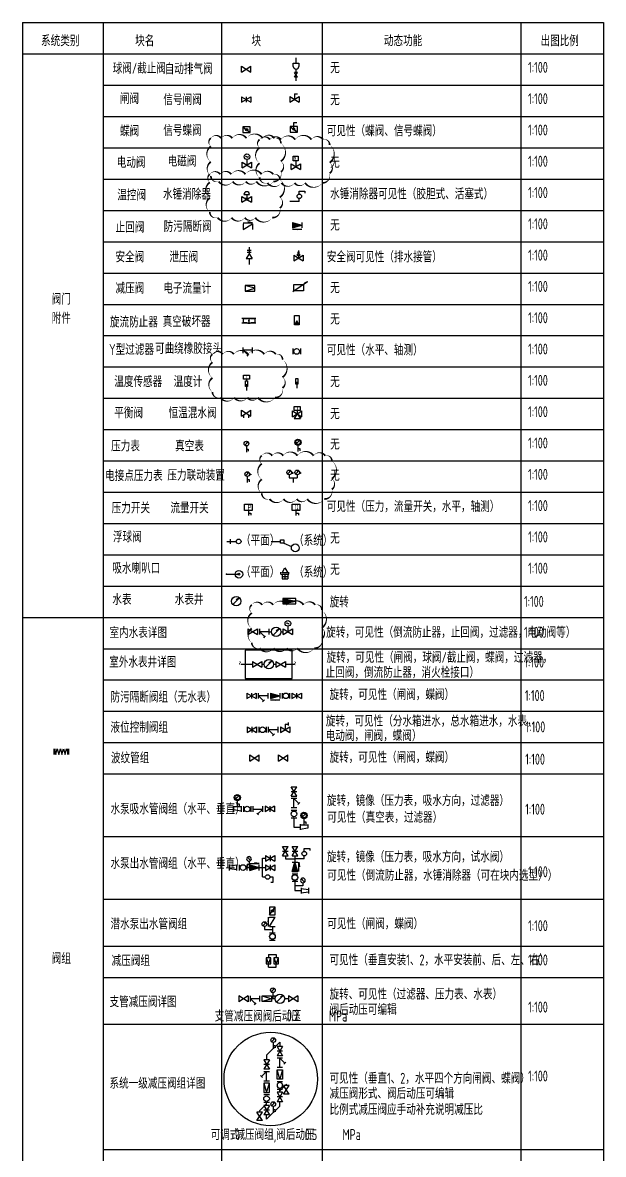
# Model space of a CAD drawing. Extents: x -84241 to 2571207, y -82302 to 1687411.
# Drawn here: x 50482 to 69038, y -19045 to 17109 of the extents above; entities that cross this region are included whole.
import ezdxf

# ---------------------------------------------------------------- set-up
doc = ezdxf.new("R2010")
doc.units = 0
doc.header["$LTSCALE"] = 1000
for name, pattern in [('BORDER', [1.75, 0.5, -0.25, 0.5, -0.25, 0, -0.25]), ('CENTER2', [1.125, 0.75, -0.125, 0.125, -0.125]), ('DASHDOT', [1, 0.5, -0.25, 0, -0.25]), ('DASHED', [0.75, 0.5, -0.25])]:
    doc.linetypes.add(name, pattern=pattern)
doc.layers.get('0').update_dxf_attribs({"linetype": 'CONTINUOUS'})
doc.layers.get('Defpoints').update_dxf_attribs({"linetype": 'CONTINUOUS'})
for name, color, linetype in [('W-BUSH', 231, 'CONTINUOUS'), ('W-BUSH-NOTE', 231, 'CONTINUOUS'), ('W-COCR-DIMS', 141, 'CONTINUOUS'), ('W-COCR-EQPM', 140, 'CONTINUOUS'), ('W-COCR-NOTE', 140, 'CONTINUOUS'), ('W-COCR-PIPE', 1, 'CONTINUOUS'), ('W-DRAI-DIMS', 51, 'CONTINUOUS'), ('W-DRAI-DOME-PIPE', 4, 'DASHED'), ('W-DRAI-EQPM', 50, 'CONTINUOUS'), ('W-DRAI-FLDR', 50, 'CONTINUOUS'), ('W-DRAI-NOTE', 50, 'CONTINUOUS'), ('W-DRAI-SEWA-PIPE', 4, 'DASHED'), ('W-DRAI-VENT-PIPE', 5, 'CENTER2'), ('W-DRIN-DIMS', 211, 'CONTINUOUS'), ('W-DRIN-EQPM', 210, 'CONTINUOUS'), ('W-DRIN-NOTE', 210, 'CONTINUOUS'), ('W-DRIN-PIPE', 3, 'CONTINUOUS'), ('W-DRIR-PIPE', 2, 'BORDER'), ('W-EQPM', 40, 'CONTINUOUS'), ('W-EQPM-ANTI', 40, 'CONTINUOUS'), ('W-FRPT-DRAI-PIPE', 4, 'DASHED'), ('W-FRPT-EXTG', 140, 'CONTINUOUS'), ('W-FRPT-HYDT', 140, 'CONTINUOUS'), ('W-FRPT-HYDT-DIMS', 61, 'CONTINUOUS'), ('W-FRPT-HYDT-EQPM', 60, 'CONTINUOUS'), ('W-FRPT-HYDT-PIPE', 1, 'CONTINUOUS'), ('W-FRPT-NOTE', 60, 'CONTINUOUS'), ('W-FRPT-SPRL', 60, 'CONTINUOUS'), ('W-FRPT-SPRL-DIMS', 61, 'CONTINUOUS'), ('W-FRPT-SPRL-EQPM', 60, 'CONTINUOUS'), ('W-FRPT-SPRL-PIPE', 2, 'CONTINUOUS'), ('W-GAS-DIMS', 201, 'CONTINUOUS'), ('W-GAS-EQPM', 200, 'CONTINUOUS'), ('W-GAS-NOTE', 200, 'CONTINUOUS'), ('W-GAS-PIPE', 2, 'CONTINUOUS'), ('W-HOLE', 231, 'CONTINUOUS'), ('W-HOLE-NOTE', 231, 'CONTINUOUS'), ('W-NOTE', 40, 'CONTINUOUS'), ('W-NOTE-NAME', 40, 'CONTINUOUS'), ('W-RAIN-DIMS', 61, 'CONTINUOUS'), ('W-RAIN-EQPM', 60, 'CONTINUOUS'), ('W-RAIN-NOTE', 60, 'CONTINUOUS'), ('W-RAIN-PIPE', 6, 'DASHDOT'), ('W-RECL-DIMS', 131, 'CONTINUOUS'), ('W-RECL-EQPM', 130, 'CONTINUOUS'), ('W-RECL-NOTE', 130, 'CONTINUOUS'), ('W-RECL-PIPE', 6, 'CONTINUOUS'), ('W-SHET-IDGF', 7, 'CONTINUOUS'), ('W-SHET-PROF', 40, 'CONTINUOUS'), ('W-SHET-SHET', 7, 'CONTINUOUS'), ('W-WSUP-COOL-PIPE', 3, 'CONTINUOUS'), ('W-WSUP-DIMS', 41, 'CONTINUOUS'), ('W-WSUP-EQPM', 40, 'CONTINUOUS'), ('W-WSUP-HOT-PIPE', 6, 'CENTER2'), ('W-WSUP-HOTI-PIPE', 2, 'CONTINUOUS'), ('W-WSUP-HOTR-PIPE', 2, 'BORDER'), ('W-WSUP-NOTE', 40, 'CONTINUOUS'), ('W-XF', 7, 'CONTINUOUS'), ('W-XR', 7, 'CONTINUOUS')]:
    doc.layers.add(name, color=color, linetype=linetype)
doc.styles.add('TH-STYLE1', font='', dxfattribs={"width": 0.8})
doc.styles.add('TH-STYLE3', font='tssdeng.shx', dxfattribs={"width": 0.7, "bigfont": 'tssdchn.shx'})
doc.styles.get('TH-STYLE1').set_extended_font_data('STFangsong')

# ---------------------------------------------------------------- blocks, each defined once
blk = doc.blocks.new('可曲绕橡胶接头')
for p, q in [((0, 90), (0, -90)), ((240, 90), (240, -90))]:
    blk.add_line(p, q)
blk.add_circle((120, 0), 90)
blk = doc.blocks.new('压力表2')
for p, q in [((-202, 228), (-308, 122)), ((-202, 228), (-257, 195)), ((-255, 100), (-255, 0)), ((-255, 0), (0, 0))]:
    blk.add_line(p, q)
blk.add_circle((-255, 175), 75)
blk = doc.blocks.new('同心异径管')
for p, q in [((0, 90), (0, -90)), ((0, 72), (240, 42)), ((240, 90), (240, -90)), ((0, -72), (240, -42))]:
    blk.add_line(p, q)
blk = doc.blocks.new('防污隔断阀')
blk.add_hatch(color=256).paths.add_polyline_path([(300, -90), (300, 90), (0, 0)])
for p, q in [((0, 90), (0, -90)), ((300, 90), (0, 0)), ((300, -90), (0, 0)), ((300, 90), (300, -90)), ((300, -126), (0, -126)), ((0, -126), (150, -150))]:
    blk.add_line(p, q)
blk = doc.blocks.new('闸阀')
for p, q in [((0, 90), (0, -90)), ((0, 90), (300, -90)), ((0, -90), (300, 90)), ((150, 90), (150, -90)), ((300, 90), (300, -90))]:
    blk.add_line(p, q)
blk = doc.blocks.new('*U242')
for p, q in [((300, 0), (0, 0)), ((300, 239), (300, 332)), ((300, 332), (480, 332)), ((300, 0), (300, 93)), ((480, 332), (480, 270))]:
    blk.add_line(p, q)
blk.add_circle((300, 166), 73.3)
blk = doc.blocks.new('*U244')
for p, q in [((-740, 1115), (-740, 1015)), ((-440, 1115), (-440, 915)), ((-740, 1015), (-440, 1015)), ((-440, 300), (-440, 0)), ((-440, 0), (-240, 0))]:
    blk.add_line(p, q)
at = {"layer": 'W-WSUP-EQPM', "rotation": 90}
for name, p in [('闸阀', (-740, 1115)), ('闸阀', (-440, 1115)), ('可曲绕橡胶接头', (-440, 300))]:
    blk.add_blockref(name, p, dxfattribs=at)
at = {"layer": 'W-WSUP-EQPM'}
for name, p in [('*U242', (-440, 1015)), ('同心异径管', (-240, 0))]:
    blk.add_blockref(name, p, dxfattribs=at)
at = {"layer": 'W-WSUP-EQPM', "xscale": -1, "rotation": 90}
blk.add_blockref('防污隔断阀', (-440, 915), dxfattribs=at)
at = {"layer": 'W-WSUP-EQPM', "xscale": -1}
blk.add_blockref('压力表2', (-440, 150), dxfattribs=at)
blk = doc.blocks.new('*U213')
h = blk.add_hatch(color=256)
h.paths.add_polyline_path([(151, -19, 0.135933), (156, 0, 0.760667), (89, 19)])
h.paths.add_polyline_path([(89, 19, 0.135933), (84, 0, 0.760667), (151, -19)])
blk.add_line((0, 90), (240, -90))
blk.add_lwpolyline([(0, -90), (240, -90), (240, 90), (0, 90)], close=True)
blk.add_circle((120, 0), 36)
blk = doc.blocks.new('*U243')
blk.add_line((0, 440), (0, 240))
at = {"layer": 'W-WSUP-EQPM'}
for p, q in [((-126, 740), (-150, 590)), ((-126, 440), (-126, 740)), ((-90, 740), (90, 740)), ((-90, 440), (90, 740)), ((-90, 440), (90, 440))]:
    blk.add_line(p, q, dxfattribs=at)
at = {"layer": 'W-WSUP-EQPM', "rotation": 90}
for name, p in [('*U213', (0, 815)), ('可曲绕橡胶接头', (0, 0))]:
    blk.add_blockref(name, p, dxfattribs=at)
at = {"layer": 'W-WSUP-EQPM'}
blk.add_blockref('压力表2', (0, 340), dxfattribs=at)
blk = doc.blocks.new('断线')
for centre, start, end in [((-31, -21), 34.253, 147.6552), ((31, 21), 214.253, 327.6552)]:
    blk.add_arc(centre, 38.1, start, end)
blk = doc.blocks.new('电动阀')
for p, q in [((0, 90), (300, -90)), ((0, 90), (0, 90)), ((0, -90), (300, 90)), ((0, -90), (0, 90)), ((150, 180), (150, 0)), ((300, 90), (300, -90))]:
    blk.add_line(p, q)
blk.add_circle((150, 270), 90)
at = {"layer": 'Defpoints'}
blk.add_lwpolyline([(-1003, 860, 0, 60, -0.520567), (-672, 860, 0, 60, -0.520567), (-320, 860, 0, 60, -0.520567), (134, 860, 0, 60, -0.520567), (651, 860, 0, 60, -0.520567), (1022, 860, 0, 60, -0.520567), (1234, 691, 0, 60, -0.520567), (1234, 124, 0, 60, -0.520567), (1234, -216, 0, 60, -0.520567), (994, -523, 0, 60, -0.520567), (448, -523, 0, 60, -0.520567), (114, -523, 0, 60, -0.520567), (-307, -523, 0, 60, -0.520567), (-752, -523, 0, 60, -0.520567), (-1003, -345, 0, 60, -0.520567), (-1003, 106, 0, 60, -0.520567), (-1003, 602, 0, 60, -0.520567)], format="xyseb", close=True, dxfattribs=at)
at = {"xscale": 0.7199999999720604, "yscale": 0.7199999999720604, "zscale": 0.7199999999720604}
blk.add_blockref('断线', (150, 270), dxfattribs=at)
blk = doc.blocks.new('Y型过滤器')
for p, q in [((0, -90), (0, 90)), ((300, 0), (0, 0)), ((0, 0), (159, -159)), ((300, -90), (300, 90)), ((128, -189), (189, -128))]:
    blk.add_line(p, q)
blk = doc.blocks.new('遥控信号阀')
for p, q in [((0, 90), (0, -90)), ((0, 90), (300, -90)), ((0, -90), (300, 90)), ((150, 180), (150, 0)), ((150, 180), (246, 180)), ((300, 90), (300, -90))]:
    blk.add_line(p, q)
blk = doc.blocks.new('止回阀')
for p, q in [((0, 126), (300, 126)), ((0, 90), (0, -90)), ((0, -90), (300, 90)), ((300, 126), (150, 150)), ((300, 90), (300, -90))]:
    blk.add_line(p, q)
blk = doc.blocks.new('泄压阀')
for p, q in [((0, 90), (0, -90)), ((0, 90), (300, -90)), ((0, -90), (300, 90)), ((150, 143), (100, 93)), ((100, 93), (200, 93)), ((120, 193), (180, 193)), ((120, 163), (180, 163)), ((150, 243), (150, 143)), ((150, 143), (200, 93)), ((150, 93), (150, 0)), ((300, 90), (300, -90))]:
    blk.add_line(p, q)
blk = doc.blocks.new('压力表')
for p, q in [((53, 328), (-53, 222)), ((53, 328), (-2, 295)), ((0, 200), (0, 0)), ((0, 100), (60, 100)), ((60, 100), (60, 30))]:
    blk.add_line(p, q)
blk.add_circle((0, 275), 75)
blk = doc.blocks.new('真空表')
for p, q in [((-53, 247), (53, 353)), ((-53, 247), (-20, 302)), ((0, 200), (0, 0)), ((0, 100), (60, 100)), ((60, 100), (60, 30))]:
    blk.add_line(p, q)
for radius in [100, 75]:
    blk.add_circle((0, 300), radius)
blk = doc.blocks.new('*U311')
at = {"layer": 'W-WSUP-EQPM'}
for p, q in [((0, 90), (0, -90)), ((240, 66), (0, 66)), ((240, 90), (240, -90)), ((315, 90), (315, -90)), ((555, 90), (555, -90)), ((1305, 90), (1005, -90)), ((1305, -90), (1005, 90)), ((1005, 90), (1005, -90)), ((1155, 90), (1155, -90)), ((1305, 90), (1305, -90)), ((240, -72), (0, -30))]:
    blk.add_line(p, q, dxfattribs=at)
blk.add_circle((435, 0), 90, dxfattribs=at)
blk.add_blockref('真空表', (120, 66), dxfattribs=at)
at = {"layer": 'W-WSUP-EQPM', "xscale": -1}
blk.add_blockref('Y型过滤器', (930, 0), dxfattribs=at)
blk = doc.blocks.new('*U304')
at = {"layer": 'W-WSUP-EQPM'}
for p, q in [((0, 90), (0, -90)), ((0, 90), (300, -90)), ((0, -90), (300, 90)), ((150, 90), (150, -90)), ((300, 90), (300, -90)), ((1065, 90), (1365, -90)), ((1065, -90), (1365, 90)), ((1065, 90), (1065, -90)), ((1215, 180), (1215, 0)), ((1215, 180), (1311, 180)), ((1311, 228), (1311, 132)), ((1365, 90), (1365, -90))]:
    blk.add_line(p, q, dxfattribs=at)
for name, p in [('可曲绕橡胶接头', (375, 0)), ('Y型过滤器', (690, 0))]:
    blk.add_blockref(name, p, dxfattribs=at)
blk = doc.blocks.new('*U303')
for name, p in [('闸阀', (0, 0)), ('Y型过滤器', (375, 0)), ('可曲绕橡胶接头', (1125, 0)), ('闸阀', (1440, 0))]:
    blk.add_blockref(name, p)
at = {"xscale": -1}
blk.add_blockref('防污隔断阀', (1050, 0), dxfattribs=at)
blk = doc.blocks.new('真空破坏器')
blk.add_hatch(color=8).paths.add_polyline_path([(75, 0), (0, 130), (-75, 0)])
at = {"linetype": 'CENTER2'}
for p, q in [((-75, 0), (-75, 300)), ((-75, 300), (75, 300)), ((0, 130), (-75, 0)), ((75, 0), (-75, 0)), ((75, 300), (75, 0))]:
    blk.add_line(p, q, dxfattribs=at)
blk.add_line((75, 0), (0, 130))
blk = doc.blocks.new('*U293')
for p, q in [((-150, -100), (-150, 100)), ((-150, 100), (150, -100)), ((-150, -100), (150, 100)), ((150, -100), (150, 100))]:
    blk.add_line(p, q)
blk = doc.blocks.new('电磁阀')
for p, q in [((0, 90), (300, -90)), ((0, 90), (0, 90)), ((0, -90), (300, 90)), ((0, -90), (0, 90)), ((150, 180), (150, 0)), ((300, 90), (300, -90))]:
    blk.add_line(p, q)
at = {"linetype": 'CENTER2'}
blk.add_lwpolyline([(73, 334), (227, 334), (227, 180), (73, 180)], close=True, dxfattribs=at)
at = {"layer": 'Defpoints'}
blk.add_lwpolyline([(-1003, 860, 0, 60, -0.520567), (-672, 860, 0, 60, -0.520567), (-320, 860, 0, 60, -0.520567), (134, 860, 0, 60, -0.520567), (651, 860, 0, 60, -0.520567), (1022, 860, 0, 60, -0.520567), (1234, 691, 0, 60, -0.520567), (1234, 124, 0, 60, -0.520567), (1234, -216, 0, 60, -0.520567), (994, -523, 0, 60, -0.520567), (448, -523, 0, 60, -0.520567), (114, -523, 0, 60, -0.520567), (-307, -523, 0, 60, -0.520567), (-752, -523, 0, 60, -0.520567), (-1003, -345, 0, 60, -0.520567), (-1003, 106, 0, 60, -0.520567), (-1003, 602, 0, 60, -0.520567)], format="xyseb", close=True, dxfattribs=at)
at = {"linetype": 'CENTER2', "style": 'TH-STYLE1', "width": 0.8}
blk.add_text('M', height=90, dxfattribs=at).set_placement((105, 213))
blk = doc.blocks.new('浮球阀')
blk.add_line((100, 75), (100, -75))
blk.add_circle((375, 0), 75)
at = {"layer": 'W-WSUP-COOL-PIPE'}
blk.add_line((0, 0), (300, 0), dxfattribs=at)
blk = doc.blocks.new('浮球阀系统')
blk.add_line((408, -52), (658, -156))
blk.add_lwpolyline([(300, 52), (408, 52), (408, -52), (300, -52)], close=True)
blk.add_circle((774, -204), 125)
at = {"layer": 'W-WSUP-COOL-PIPE'}
blk.add_line((0, 0), (300, 0), dxfattribs=at)
blk = doc.blocks.new('吸水喇叭口')
for radius in [120, 30]:
    blk.add_circle((400, 0), radius)
at = {"layer": 'W-WSUP-COOL-PIPE'}
blk.add_line((0, 0), (400, 0), dxfattribs=at)
blk = doc.blocks.new('吸水喇叭口系统')
for p, q in [((-128, -196), (-128, -136)), ((-128, -196), (128, -196)), ((-90, -196), (-90, -346)), ((-90, -271), (90, -271)), ((-90, -346), (90, -346)), ((0, -196), (0, -346)), ((90, -196), (90, -346)), ((128, -196), (128, -136))]:
    blk.add_line(p, q)
blk.add_lwpolyline([(-90, -156), (0, 0), (90, -156)], close=True)
blk = doc.blocks.new('*U294')
for p, q in [((-150, -100), (-150, 100)), ((-150, 100), (150, -100)), ((-150, -100), (150, 100)), ((150, -100), (150, 100))]:
    blk.add_line(p, q)
blk = doc.blocks.new('*U305')
for p in [(90, 0), (1010, 0)]:
    blk.add_blockref('*U294', p)
blk = doc.blocks.new('压力联动装置')
for p, q in [((-74, 378), (-180, 272)), ((-74, 378), (-129, 345)), ((180, 378), (74, 272)), ((180, 378), (126, 345)), ((-127, 250), (-127, 150)), ((-127, 150), (127, 150)), ((-16, 295), (-59, 295)), ((-52, 325), (-16, 325)), ((-16, 325), (-16, 295)), ((0, 150), (0, 0)), ((127, 250), (127, 150)), ((238, 295), (196, 295)), ((202, 325), (238, 325)), ((238, 325), (238, 295))]:
    blk.add_line(p, q)
for centre in [(-127, 325), (127, 325)]:
    blk.add_circle(centre, 75)
at = {"layer": 'Defpoints'}
blk.add_lwpolyline([(-1003, 860, 0, 60, -0.520567), (-672, 860, 0, 60, -0.520567), (-320, 860, 0, 60, -0.520567), (134, 860, 0, 60, -0.520567), (651, 860, 0, 60, -0.520567), (1022, 860, 0, 60, -0.520567), (1234, 691, 0, 60, -0.520567), (1234, 124, 0, 60, -0.520567), (1234, -216, 0, 60, -0.520567), (994, -523, 0, 60, -0.520567), (448, -523, 0, 60, -0.520567), (114, -523, 0, 60, -0.520567), (-307, -523, 0, 60, -0.520567), (-752, -523, 0, 60, -0.520567), (-1003, -345, 0, 60, -0.520567), (-1003, 106, 0, 60, -0.520567), (-1003, 602, 0, 60, -0.520567)], format="xyseb", close=True, dxfattribs=at)
blk = doc.blocks.new('电接点压力表')
for p, q in [((53, 328), (-53, 222)), ((53, 328), (-2, 295)), ((0, 200), (0, 0)), ((0, 100), (60, 100)), ((60, 100), (60, 30)), ((111, 245), (69, 245)), ((75, 275), (111, 275)), ((111, 275), (111, 245))]:
    blk.add_line(p, q)
blk.add_circle((0, 275), 75)
blk = doc.blocks.new('*U212')
for p, q in [((-125, 0), (-125, 200)), ((-125, 200), (125, 200)), ((125, 0), (-125, 0)), ((125, 200), (125, 0)), ((0, -81), (75, -81)), ((75, -81), (75, -146))]:
    blk.add_line(p, q)
blk.add_lwpolyline([(0, 0), (0, -161)])
at = {"style": 'TH-STYLE3', "width": 0.7}
blk.add_text('P', height=175, dxfattribs=at).set_placement((-22, 11))
blk = doc.blocks.new('*U216')
h = blk.add_hatch(color=256)
h.paths.add_polyline_path([(151, -19, 0.135933), (156, 0, 0.760667), (89, 19)])
h.paths.add_polyline_path([(89, 19, 0.135933), (84, 0, 0.760667), (151, -19)])
for p, q in [((0, 90), (240, -90)), ((120, 0), (120, 209)), ((120, 209), (214, 209))]:
    blk.add_line(p, q)
blk.add_lwpolyline([(0, -90), (240, -90), (240, 90), (0, 90)], close=True)
blk.add_circle((120, 0), 36)
blk = doc.blocks.new('电子流量计')
for p, q in [((280, 286), (-192, -28)), ((-150, 0), (-150, 200)), ((-150, 200), (150, 200)), ((150, 0), (-150, 0)), ((150, 200), (150, 0)), ((193, 257), (185, 223)), ((280, 286), (193, 257))]:
    blk.add_line(p, q)
blk = doc.blocks.new('温度计')
blk.add_line((0, 200), (0, 0))
blk.add_lwpolyline([(-30, 305), (30, 305), (30, 125), (-30, 125)], close=True)
blk = doc.blocks.new('*U217')
for p, q in [((-125, 0), (-125, 200)), ((-125, 200), (125, 200)), ((125, 0), (-125, 0)), ((125, 200), (125, 0)), ((0, -81), (75, -81)), ((75, -81), (75, -146))]:
    blk.add_line(p, q)
blk.add_lwpolyline([(0, 0), (0, -161)])
at = {"style": 'TH-STYLE3', "width": 0.7}
blk.add_text('Q', height=175, dxfattribs=at).set_placement((-41, 19))
blk = doc.blocks.new('水表井')
blk.add_hatch(color=256).paths.add_polyline_path([(0, 85), (0, -85), (410, 0)])
for p in [(0, 85), (0, -85)]:
    blk.add_line(p, (410, 0))
blk.add_lwpolyline([(410, -85), (410, 85), (0, 85), (0, -85)], close=True)
blk = doc.blocks.new('水表1')
at = {"layer": 'W-WSUP-EQPM'}
for q in [(-106, -106), (-3, 41)]:
    blk.add_line((106, 106), q, dxfattribs=at)
blk.add_circle((0, 0), 150, dxfattribs=at)
blk = doc.blocks.new('*U301')
at = {"layer": 'W-WSUP-COOL-PIPE'}
for p, q in [((675, 0), (750, 0)), ((1050, 0), (1125, 0))]:
    blk.add_line(p, q, dxfattribs=at)
at = {"layer": 'W-WSUP-EQPM'}
for p, q in [((0, 90), (0, -90)), ((0, 90), (300, -90)), ((0, -90), (300, 90)), ((300, 90), (300, -90)), ((1012, 100), (800, -112)), ((1012, 100), (903, 35))]:
    blk.add_line(p, q, dxfattribs=at)
blk.add_circle((900, 0), 150, dxfattribs=at)
for name, p in [('电动阀', (1125, 0)), ('Y型过滤器', (375, 0))]:
    blk.add_blockref(name, p, dxfattribs=at)
blk = doc.blocks.new('*U302')
blk.add_lwpolyline([(-290, -450), (1210, -450), (1210, 450), (-290, 450)], close=True)
at = {"layer": 'W-WSUP-COOL-PIPE'}
for p, q in [((-426, 0), (-60, 0)), ((240, 0), (315, 0)), ((615, 0), (690, 0)), ((990, 0), (1274, 0))]:
    blk.add_line(p, q, dxfattribs=at)
at = {"layer": 'W-WSUP-EQPM'}
for p, q in [((-60, 90), (-60, -90)), ((-60, 90), (240, -90)), ((-60, -90), (240, 90)), ((240, 90), (240, -90)), ((571, 106), (359, -106)), ((571, 106), (462, 41)), ((690, 90), (690, -90)), ((690, 90), (990, -90)), ((690, -90), (990, 90)), ((990, 90), (990, -90))]:
    blk.add_line(p, q, dxfattribs=at)
blk.add_circle((465, 0), 150, dxfattribs=at)
at = {"layer": 'W-NOTE', "style": 'TH-STYLE1', "width": 0.8}
for p in [(-586, 108), (1172, 99)]:
    blk.add_text('~', height=250, rotation=270, dxfattribs=at).set_placement(p)
blk = doc.blocks.new('自动排气阀系统1')
for p, q in [((0, 563), (0, 732)), ((0, 262), (0, 373)), ((0, 0), (0, 112))]:
    blk.add_line(p, q)
at = {"layer": 'W-WSUP-EQPM'}
for p, q in [((-92, 456), (-92, 563)), ((-92, 563), (92, 563)), ((92, 563), (92, 456))]:
    blk.add_line(p, q, dxfattribs=at)
blk.add_arc((0, 466), 92.5, 186.0401, 353.9599, dxfattribs=at)
at = {"layer": 'W-WSUP-EQPM', "xscale": 0.5, "yscale": 0.5, "zscale": 0.5, "rotation": 90}
blk.add_blockref('*U293', (0, 187), dxfattribs=at)
blk = doc.blocks.new('旋流防止器')
at = {"color": 8}
blk.add_line((0, 175), (0, 0), dxfattribs=at)
at = {"layer": 'W-WSUP-EQPM'}
for p, q in [((-225, 175), (225, 175)), ((225, 25), (-225, 25)), ((-187, 147), (-187, 53)), ((187, 147), (187, 53))]:
    blk.add_line(p, q, dxfattribs=at)
at = {"layer": 'W-WSUP-EQPM', "const_width": 7.5}
for points in [[(-225, 175), (-196, 151, 0.170304), (-177, 145), (-70, 145, -0.265481), (-31, 123, -0.081217), (-22, 100), (-22, 77)], [(-225, 25), (-196, 48, -0.170304), (-177, 55), (-90, 55, -0.414214), (-45, 10), (-45, 0)], [(22, 77), (22, 100, -0.081217), (31, 123, -0.265481), (70, 145), (177, 145, 0.170304), (196, 151), (225, 175)], [(225, 25), (196, 48, 0.17024), (177, 55), (90, 55, 0.414214), (45, 10), (45, 0)]]:
    blk.add_lwpolyline(points, format="xyb", dxfattribs=at)
for points in [[(-45, 0), (45, 0)], [(-22, 77), (22, 77)]]:
    blk.add_lwpolyline(points, dxfattribs=at)
blk = doc.blocks.new('偏心异径管')
for p, q in [((0, 90), (0, -90)), ((0, 71), (240, 71)), ((240, 83), (240, -36)), ((0, -67), (240, -25))]:
    blk.add_line(p, q)
blk = doc.blocks.new('*U312')
for p, q in [((0, 300), (0, 0)), ((0, 0), (200, 0))]:
    blk.add_line(p, q)
at = {"layer": 'W-WSUP-EQPM', "rotation": 90}
for name, p in [('闸阀', (0, 990)), ('可曲绕橡胶接头', (0, 300))]:
    blk.add_blockref(name, p, dxfattribs=at)
at = {"layer": 'W-WSUP-EQPM', "xscale": -1, "rotation": 90}
blk.add_blockref('Y型过滤器', (0, 915), dxfattribs=at)
at = {"layer": 'W-WSUP-EQPM'}
for name, p in [('真空表', (320, 71)), ('偏心异径管', (200, 0))]:
    blk.add_blockref(name, p, dxfattribs=at)
blk = doc.blocks.new('*U241')
for p, q in [((300, 0), (0, 0)), ((300, 239), (300, 332)), ((300, 332), (480, 332)), ((300, 0), (300, 93)), ((480, 332), (480, 270))]:
    blk.add_line(p, q)
blk.add_circle((300, 166), 73.3)
blk = doc.blocks.new('*U313')
for p, q in [((555, 0), (655, 0)), ((1055, 0), (1055, 300)), ((1055, 300), (1155, 300)), ((955, 0), (1155, 0))]:
    blk.add_line(p, q)
at = {"layer": 'W-WSUP-EQPM'}
for name, p in [('闸阀', (1155, 300)), ('可曲绕橡胶接头', (315, 0)), ('闸阀', (1155, 0))]:
    blk.add_blockref(name, p, dxfattribs=at)
for name, p, rotation in [('同心异径管', (240, 0), 180), ('防污隔断阀', (955, 0), 180), ('*U241', (1055, 0), 270)]:
    blk.add_blockref(name, p, dxfattribs=dict(at, rotation=rotation))
at = {"layer": 'W-WSUP-EQPM', "xscale": -1}
blk.add_blockref('压力表', (626, 0), dxfattribs=at)
blk = doc.blocks.new('*U240')
for p, q in [((-60, 456), (60, 456)), ((-60, 396), (60, 396)), ((0, 556), (0, 336)), ((0, 336), (-100, 186)), ((-100, 186), (100, 186)), ((0, 336), (100, 186)), ((0, 186), (0, 0))]:
    blk.add_line(p, q)
blk = doc.blocks.new('*U345')
for p, q in [((0, 400), (250, 400)), ((0, 400), (0, 300)), ((250, 400), (250, 300)), ((0, 0), (0, 100)), ((0, 0), (250, 0)), ((250, 0), (250, 100))]:
    blk.add_line(p, q)
at = {"layer": 'W-WSUP-EQPM'}
for p, q in [((-75, 300), (0, 100)), ((0, 100), (75, 300)), ((175, 300), (250, 100)), ((250, 100), (325, 300))]:
    blk.add_line(p, q, dxfattribs=at)
for points in [[(75, 100), (75, 300), (-75, 300), (-75, 100)], [(325, 100), (325, 300), (175, 300), (175, 100)]]:
    blk.add_lwpolyline(points, close=True, dxfattribs=at)
blk = doc.blocks.new('减压阀')
for p, q in [((300, 0), (0, 90)), ((0, -90), (300, 0))]:
    blk.add_line(p, q)
blk.add_lwpolyline([(300, 90), (0, 90), (0, -90), (300, -90)], close=True)
blk = doc.blocks.new('*U344')
for p, q in [((-2615, 2800), (-2190, 3224)), ((-2190, 3224), (-2190, 3084)), ((-2615, 2800), (-2615, 2660)), ((-2190, 1669), (-1978, 1882)), ((-1978, 1832), (-1978, 1882)), ((-2190, 1619), (-2190, 1719)), ((-2615, 1245), (-2827, 1033)), ((-2615, 1195), (-2615, 1295)), ((-2615, 755), (-2190, 1179)), ((-2190, 1179), (-2190, 1319)), ((-2827, 983), (-2827, 1033)), ((-2615, 755), (-2615, 895))]:
    blk.add_line(p, q)
at = {"layer": 'W-WSUP-EQPM'}
blk.add_circle((-2481, 2043), 1493, dxfattribs=at)
for p in [(-2403, 3012), (-2403, 967)]:
    blk.add_blockref('压力表', p, dxfattribs=at)
at = {"layer": 'W-WSUP-EQPM', "rotation": 270}
for name, p in [('闸阀', (-2190, 3084)), ('闸阀', (-2615, 2660)), ('Y型过滤器', (-2615, 2285)), ('减压阀', (-2615, 1910)), ('可曲绕橡胶接头', (-2615, 1535)), ('闸阀', (-2190, 1619)), ('闸阀', (-2615, 1195))]:
    blk.add_blockref(name, p, dxfattribs=at)
at = {"layer": 'W-WSUP-EQPM', "xscale": -1, "rotation": 90}
for name, p in [('Y型过滤器', (-2190, 2709)), ('减压阀', (-2190, 2334)), ('可曲绕橡胶接头', (-2190, 1959))]:
    blk.add_blockref(name, p, dxfattribs=at)
at = {"layer": 'W-WSUP-EQPM', "xscale": 0.9, "yscale": 0.9, "zscale": 0.9, "rotation": 90}
for p in [(-1983, 1697), (-2832, 848)]:
    blk.add_blockref('*U293', p, dxfattribs=at)
at = {"layer": 'W-WSUP-EQPM', "style": 'TH-STYLE3', "width": 0.7}
for tag, p in [('可调式', (-4399, 90)), ('YL', (-1396, 90))]:
    blk.add_attdef(tag, p, '', height=350, dxfattribs=at)
at = {"layer": 'W-WSUP-NOTE', "style": 'TH-STYLE3', "width": 0.7}
blk.add_text('减压阀组,阀后动压      MPa', height=350, dxfattribs=at).set_placement((-3610, 94))
blk = doc.blocks.new('*U343')
for p, q in [((1380, -10), (1260, -10)), ((1380, -10), (1260, -10)), ((1800, -10), (1680, -10))]:
    blk.add_line(p, q)
at = {"layer": 'W-WSUP-EQPM'}
for q in [(1424, -116), (1545, 41)]:
    blk.add_line((1636, 96), q, dxfattribs=at)
blk.add_circle((1530, -10), 150, dxfattribs=at)
at = {"layer": 'W-WSUP-EQPM', "xscale": 1.00002736253465, "yscale": 1.00002736253465, "zscale": 1.00002736253465, "rotation": 180}
for p in [(360, -10), (1950, -10)]:
    blk.add_blockref('*U293', p, dxfattribs=at)
at = {"layer": 'W-WSUP-EQPM'}
for name, p in [('Y型过滤器', (585, -10)), ('压力表', (1303, -10))]:
    blk.add_blockref(name, p, dxfattribs=at)
at = {"layer": 'W-WSUP-EQPM', "xscale": -1, "rotation": 180}
blk.add_blockref('减压阀', (960, -10), dxfattribs=at)
at = {"layer": 'W-WSUP-EQPM', "style": 'TH-STYLE3', "width": 0.7}
blk.add_attdef('AL', (1754, -706), '', height=350, dxfattribs=at)
at = {"layer": 'W-WSUP-NOTE', "style": 'TH-STYLE3', "width": 0.7}
blk.add_text('支管减压阀阀后动压      MPa', height=350, dxfattribs=at).set_placement((-555, -737))
blk = doc.blocks.new('温度传感器')
for p, q in [((0, 353), (0, 305)), ((0, 200), (0, 0))]:
    blk.add_line(p, q)
for points in [[(-98, 484), (98, 484), (98, 353), (-98, 353)], [(-30, 305), (30, 305), (30, 125), (-30, 125)]]:
    blk.add_lwpolyline(points, close=True)
at = {"layer": 'Defpoints'}
blk.add_lwpolyline([(-1088, 1153, 0, 60, -0.520567), (-758, 1153, 0, 60, -0.520567), (-405, 1153, 0, 60, -0.520567), (48, 1153, 0, 60, -0.520567), (566, 1153, 0, 60, -0.520567), (937, 1153, 0, 60, -0.520567), (1148, 984, 0, 60, -0.520567), (1148, 417, 0, 60, -0.520567), (1148, 77, 0, 60, -0.520567), (908, -230, 0, 60, -0.520567), (363, -230, 0, 60, -0.520567), (28, -230, 0, 60, -0.520567), (-393, -230, 0, 60, -0.520567), (-838, -230, 0, 60, -0.520567), (-1088, -52, 0, 60, -0.520567), (-1088, 399, 0, 60, -0.520567), (-1088, 895, 0, 60, -0.520567)], format="xyseb", close=True, dxfattribs=at)
at = {"style": 'TH-STYLE3', "width": 1.2}
blk.add_text('T', height=100, dxfattribs=at).set_placement((-31, 364))
blk = doc.blocks.new('恒温混水阀')
for p, q in [((-150, 50), (-150, 250)), ((-150, 250), (150, 50)), ((-150, 50), (150, 250)), ((0, 150), (-100, 0)), ((-100, 0), (100, 0)), ((0, 254), (0, 150)), ((0, 150), (100, 0)), ((150, 50), (150, 250))]:
    blk.add_line(p, q)
blk.add_lwpolyline([(-98, 385), (98, 385), (98, 254), (-98, 254)], close=True)
at = {"style": 'TH-STYLE3', "width": 1.2}
blk.add_text('T', height=100, dxfattribs=at).set_placement((-31, 265))
blk = doc.blocks.new('平衡阀')
for p, q in [((-150, -100), (-150, 100)), ((-150, 100), (150, -100)), ((-150, -100), (150, 100)), ((150, -100), (150, 100)), ((-80, -53), (-80, -147)), ((80, -53), (80, -147))]:
    blk.add_line(p, q)
blk = doc.blocks.new('温控阀')
for p, q in [((-150, 90), (150, -90)), ((-150, 90), (-150, 90)), ((-150, -90), (150, 90)), ((-150, -90), (-150, 90)), ((-90, 149), (90, 149)), ((0, 149), (0, 0)), ((150, 90), (150, -90)), ((-96, -57), (-96, -57))]:
    blk.add_line(p, q)
blk.add_circle((0, 0), 40.3)
blk.add_arc((0, 149), 90, 0, 180)
at = {"layer": 'Defpoints'}
blk.add_lwpolyline([(-1178, 795, 0, 60, -0.520567), (-847, 795, 0, 60, -0.520567), (-495, 795, 0, 60, -0.520567), (-41, 795, 0, 60, -0.520567), (477, 795, 0, 60, -0.520567), (847, 795, 0, 60, -0.520567), (1059, 625, 0, 60, -0.520567), (1059, 58, 0, 60, -0.520567), (1059, -281, 0, 60, -0.520567), (819, -589, 0, 60, -0.520567), (274, -589, 0, 60, -0.520567), (-61, -589, 0, 60, -0.520567), (-482, -589, 0, 60, -0.520567), (-927, -589, 0, 60, -0.520567), (-1178, -410, 0, 60, -0.520567), (-1178, 40, 0, 60, -0.520567), (-1178, 537, 0, 60, -0.520567)], format="xyseb", close=True, dxfattribs=at)
blk = doc.blocks.new('波纹管1')
for p, q in [((0, 90), (0, -90)), ((35, 90), (35, -90)), ((60, -90), (110, 90)), ((110, 90), (160, -90)), ((160, -90), (210, 90)), ((210, 90), (260, -90)), ((210, 90), (260, -90)), ((260, -90), (310, 90)), ((260, -90), (310, 90)), ((310, 90), (360, -90)), ((310, 90), (360, -90)), ((360, -90), (410, 90)), ((360, -90), (410, 90)), ((410, 90), (435, 0)), ((435, 90), (435, -90)), ((470, 90), (470, -90)), ((35, 0), (60, -90))]:
    blk.add_line(p, q)

msp = doc.modelspace()

# ---------------------------------------------------------------- linework, layer by layer
for p, q in [((50481.57, 17109.17), (69037.82, 17109.17)), ((50481.57, 17109.17), (50481.57, -23890.83)), ((53058.57, 17109.17), (53058.57, -23890.83)), ((56838.05, 17109.17), (56838.05, -23890.83)), ((60056.65, 17109.17), (60056.65, -23890.83)), ((66401.31, 17109.17), (66401.31, -23890.83)), ((69037.82, 17109.17), (69037.82, -23890.83)), ((50481.57, 16109.17), (69037.82, 16109.17)), ((53058.57, 15109.17), (69037.82, 15109.17)), ((53058.57, 14109.17), (69037.82, 14109.17)), ((53058.57, 13109.17), (69037.82, 13109.17)), ((53058.57, 12109.17), (69037.82, 12109.17)), ((53058.57, 11109.17), (69037.82, 11109.17)), ((53058.57, 10109.17), (69037.82, 10109.17)), ((53058.57, 9109.17), (69037.82, 9109.17)), ((53058.57, 8109.17), (69037.82, 8109.17)), ((53058.57, 7109.17), (69037.82, 7109.17)), ((53058.57, 6109.17), (69037.82, 6109.17)), ((53058.57, 5109.17), (69037.82, 5109.17)), ((53058.57, 4109.17), (69037.82, 4109.17)), ((53058.57, 3109.17), (69037.82, 3109.17)), ((53058.57, 2109.17), (69037.82, 2109.17)), ((53058.57, 1109.17), (69037.82, 1109.17)), ((53058.57, 109.17), (69037.82, 109.17)), ((53058.57, -890.83), (69037.82, -890.83)), ((50481.57, -1890.83), (69037.82, -1890.83)), ((53058.57, -2890.83), (69037.82, -2890.83)), ((53058.57, -3890.83), (69037.82, -3890.83)), ((53058.57, -4890.83), (69037.82, -4890.83)), ((53058.57, -5890.83), (69037.82, -5890.83)), ((53058.57, -6890.83), (69037.82, -6890.83)), ((53058.57, -8890.83), (69037.82, -8890.83)), ((53058.57, -10890.83), (69037.82, -10890.83)), ((53058.57, -12390.83), (69037.82, -12390.83)), ((53058.57, -13390.83), (69037.82, -13390.83)), ((53058.57, -14890.83), (69037.82, -14890.83)), ((53058.57, -18890.83), (69037.82, -18890.83))]:
    msp.add_line(p, q)
at = {"layer": 'W-BUSH'}
msp.add_point((56994.59, -513.31), dxfattribs=at)
at = {"layer": 'W-BUSH-NOTE'}
msp.add_point((56994.59, -513.31), dxfattribs=at)
at = {"layer": 'W-COCR-DIMS'}
msp.add_point((56994.59, -513.31), dxfattribs=at)
at = {"layer": 'W-COCR-EQPM'}
msp.add_point((56994.59, -513.31), dxfattribs=at)
at = {"layer": 'W-COCR-NOTE'}
msp.add_point((56994.59, -513.31), dxfattribs=at)
at = {"layer": 'W-COCR-PIPE'}
msp.add_point((56994.59, -513.31), dxfattribs=at)
at = {"layer": 'W-DRAI-DIMS'}
msp.add_point((56994.59, -513.31), dxfattribs=at)
at = {"layer": 'W-DRAI-DOME-PIPE'}
msp.add_point((56994.59, -513.31), dxfattribs=at)
at = {"layer": 'W-DRAI-EQPM'}
msp.add_point((56994.59, -513.31), dxfattribs=at)
at = {"layer": 'W-DRAI-FLDR'}
msp.add_point((56994.59, -513.31), dxfattribs=at)
at = {"layer": 'W-DRAI-NOTE'}
msp.add_point((56994.59, -513.31), dxfattribs=at)
at = {"layer": 'W-DRAI-VENT-PIPE'}
msp.add_point((56994.59, -513.31), dxfattribs=at)
at = {"layer": 'W-DRIN-DIMS'}
msp.add_point((56994.59, -513.31), dxfattribs=at)
at = {"layer": 'W-DRIN-EQPM'}
msp.add_point((56994.59, -513.31), dxfattribs=at)
at = {"layer": 'W-DRIN-NOTE'}
msp.add_point((56994.59, -513.31), dxfattribs=at)
at = {"layer": 'W-DRIN-PIPE'}
msp.add_point((56994.59, -513.31), dxfattribs=at)
at = {"layer": 'W-DRIR-PIPE'}
msp.add_point((56994.59, -513.31), dxfattribs=at)
at = {"layer": 'W-EQPM'}
msp.add_point((56994.59, -513.31), dxfattribs=at)
at = {"layer": 'W-EQPM-ANTI'}
msp.add_point((56994.59, -513.31), dxfattribs=at)
at = {"layer": 'W-FRPT-DRAI-PIPE'}
msp.add_point((56994.59, -513.31), dxfattribs=at)
at = {"layer": 'W-FRPT-EXTG'}
msp.add_point((56994.59, -513.31), dxfattribs=at)
at = {"layer": 'W-FRPT-HYDT'}
msp.add_point((56994.59, -513.31), dxfattribs=at)
at = {"layer": 'W-FRPT-HYDT-DIMS'}
msp.add_point((56994.59, -513.31), dxfattribs=at)
at = {"layer": 'W-FRPT-HYDT-EQPM'}
msp.add_point((56994.59, -513.31), dxfattribs=at)
at = {"layer": 'W-FRPT-HYDT-PIPE'}
msp.add_point((56994.59, -513.31), dxfattribs=at)
at = {"layer": 'W-FRPT-NOTE'}
msp.add_point((56994.59, -513.31), dxfattribs=at)
at = {"layer": 'W-FRPT-SPRL'}
msp.add_point((56994.59, -513.31), dxfattribs=at)
at = {"layer": 'W-FRPT-SPRL-DIMS'}
msp.add_point((56994.59, -513.31), dxfattribs=at)
at = {"layer": 'W-FRPT-SPRL-EQPM'}
msp.add_point((56994.59, -513.31), dxfattribs=at)
at = {"layer": 'W-FRPT-SPRL-PIPE'}
msp.add_point((56994.59, -513.31), dxfattribs=at)
at = {"layer": 'W-GAS-DIMS'}
msp.add_point((56994.59, -513.31), dxfattribs=at)
at = {"layer": 'W-GAS-EQPM'}
msp.add_point((56994.59, -513.31), dxfattribs=at)
at = {"layer": 'W-GAS-NOTE'}
msp.add_point((56994.59, -513.31), dxfattribs=at)
at = {"layer": 'W-GAS-PIPE'}
msp.add_point((56994.59, -513.31), dxfattribs=at)
at = {"layer": 'W-HOLE'}
msp.add_point((56994.59, -513.31), dxfattribs=at)
at = {"layer": 'W-HOLE-NOTE'}
msp.add_point((56994.59, -513.31), dxfattribs=at)
at = {"layer": 'W-NOTE'}
msp.add_point((56994.59, -513.31), dxfattribs=at)
at = {"layer": 'W-NOTE-NAME'}
msp.add_point((56994.59, -513.31), dxfattribs=at)
at = {"layer": 'W-RAIN-DIMS'}
msp.add_point((56994.59, -513.31), dxfattribs=at)
at = {"layer": 'W-RAIN-EQPM'}
msp.add_point((56994.59, -513.31), dxfattribs=at)
at = {"layer": 'W-RAIN-NOTE'}
msp.add_point((56994.59, -513.31), dxfattribs=at)
at = {"layer": 'W-RAIN-PIPE'}
msp.add_point((56994.59, -513.31), dxfattribs=at)
at = {"layer": 'W-RECL-DIMS'}
msp.add_point((56994.59, -513.31), dxfattribs=at)
at = {"layer": 'W-RECL-EQPM'}
msp.add_point((56994.59, -513.31), dxfattribs=at)
at = {"layer": 'W-RECL-NOTE'}
msp.add_point((56994.59, -513.31), dxfattribs=at)
at = {"layer": 'W-RECL-PIPE'}
msp.add_point((56994.59, -513.31), dxfattribs=at)
at = {"layer": 'W-SHET-IDGF'}
msp.add_point((56994.59, -513.31), dxfattribs=at)
at = {"layer": 'W-SHET-PROF'}
msp.add_point((56994.59, -513.31), dxfattribs=at)
at = {"layer": 'W-SHET-SHET'}
msp.add_point((56994.59, -513.31), dxfattribs=at)
at = {"layer": 'W-WSUP-COOL-PIPE'}
msp.add_point((56994.59, -513.31), dxfattribs=at)
at = {"layer": 'W-WSUP-DIMS'}
msp.add_point((56994.59, -513.31), dxfattribs=at)
at = {"layer": 'W-WSUP-EQPM'}
msp.add_point((56994.59, -513.31), dxfattribs=at)
at = {"layer": 'W-WSUP-HOT-PIPE'}
msp.add_point((56994.59, -513.31), dxfattribs=at)
at = {"layer": 'W-WSUP-HOTI-PIPE'}
msp.add_point((56994.59, -513.31), dxfattribs=at)
at = {"layer": 'W-WSUP-HOTR-PIPE'}
msp.add_point((56994.59, -513.31), dxfattribs=at)
at = {"layer": 'W-WSUP-NOTE'}
msp.add_point((56994.59, -513.31), dxfattribs=at)
at = {"layer": 'W-XF'}
msp.add_point((56994.59, -513.31), dxfattribs=at)
at = {"layer": 'W-XR'}
msp.add_point((56994.59, -513.31), dxfattribs=at)

# ---------------------------------------------------------------- block references
for name, p in [('旋流防止器', (57711.82, 7487.86)), ('水表1', (57308.74, -1373.2)), ('波纹管1', (51478.09, -6179.21))]:
    msp.add_blockref(name, p)
at = {"layer": 'W-DRAI-SEWA-PIPE'}
msp.add_blockref('*U243', (58464.41, -12204.09), dxfattribs=at)
at = {"layer": 'W-FRPT-HYDT-PIPE'}
for name, p in [('*U312', (59150.66, -8589.38)), ('*U244', (59620.15, -10620.87)), ('*U313', (57088.91, -9883.64))]:
    msp.add_blockref(name, p, dxfattribs=at)
ref = msp.add_blockref('*U344', (60890.34, -18680.9), dxfattribs=at)
ref.add_attrib('可调式', '可调式', (56491.16, -18590.63), dxfattribs={"layer": 'W-WSUP-EQPM', "color": 7, "height": 350, "style": 'TH-STYLE3', "width": 0.7})
ref.add_attrib('YL', '0.5', (59494.65, -18590.63), dxfattribs={"layer": 'W-WSUP-EQPM', "color": 7, "height": 350, "style": 'TH-STYLE3', "width": 0.7})
at = {"layer": 'W-NOTE'}
msp.add_blockref('*U305', (57798.59, -6384.54), dxfattribs=at)
at = {"layer": 'W-WSUP-COOL-PIPE'}
for name, p in [('自动排气阀系统1', (59218.89, 15252.04)), ('*U345', (58336.92, -13063.74))]:
    msp.add_blockref(name, p, dxfattribs=at)
ref = msp.add_blockref('*U343', (57174.65, -14066.04), dxfattribs=at)
ref.add_attrib('AL', '0.2', (58929.11, -14772.3), dxfattribs={"layer": 'W-WSUP-EQPM', "color": 7, "height": 350, "style": 'TH-STYLE3', "width": 0.7})
at = {"layer": 'W-WSUP-EQPM'}
for name, p in [('*U293', (57623.02, 15622.57)), ('遥控信号阀', (59018.59, 14655.55)), ('闸阀', (57477.39, 14653.5)), ('*U213', (57516.45, 13690.31)), ('*U216', (59027.66, 13705.17)), ('电动阀', (57499.66, 12556.98)), ('电磁阀', (59057.2, 12512.13)), ('温控阀', (57640.77, 11468.45)), ('*U242', (59022.79, 11394.84)), ('止回阀', (57525.31, 10592.79)), ('*U240', (57719.67, 9382.96)), ('泄压阀', (59147.61, 9586.9)), ('减压阀', (57595.8, 8625.7)), ('电子流量计', (59302.01, 8542.08)), ('真空破坏器', (59241.08, 7451.21)), ('真空破坏器', (59241.08, 7451.21)), ('温度传感器', (57635.82, 5362.58)), ('Y型过滤器', (57524.73, 6643.91)), ('可曲绕橡胶接头', (59115.53, 6605.67)), ('温度计', (59242.91, 5436.87)), ('平衡阀', (57623.02, 4632.61)), ('恒温混水阀', (59256.18, 4461.95)), ('压力表', (57632.58, 3384.43)), ('真空表', (59278.36, 3404.59)), ('压力联动装置', (59127.2, 2414.3)), ('电接点压力表', (57660.94, 2414.3)), ('*U212', (57694.5, 1522.38)), ('*U217', (59216.18, 1522.38)), ('浮球阀', (57009.15, 533.74)), ('浮球阀系统', (58418.94, 533.74)), ('吸水喇叭口系统', (58861.1, -309.06)), ('吸水喇叭口', (56994.59, -513.31)), ('*U301', (57682.15, -2351.28)), ('水表井', (58799, -1373.2)), ('*U302', (57887.29, -3389.33)), ('*U303', (57646.95, -4397.1)), ('*U304', (57651.97, -5480.44)), ('*U311', (57221.52, -8012.71))]:
    msp.add_blockref(name, p, dxfattribs=at)
at = {"layer": 'W-WSUP-EQPM', "xscale": -1}
msp.add_blockref('防污隔断阀', (59402.02, 10639.01), dxfattribs=at)

# ---------------------------------------------------------------- texts
at = {"layer": 'W-NOTE', "style": 'TH-STYLE3', "width": 0.7}
for s, p in [('系统类别', (51071.16, 16355.91)), ('块名', (54077.34, 16355.91)), ('块', (57792.22, 16355.91)), ('动态功能', (62025.44, 16355.91)), ('出图比例', (67029.21, 16355.91)), ('球阀/截止阀', (53360.89, 15477.09)), ('自动排气阀', (55020.95, 15459.66)), ('无', (60307.4, 15489.34)), ('1:100', (66632.74, 15506.28)), ('闸阀', (53587.93, 14506.28)), ('信号闸阀', (54977.77, 14473.83)), ('1:100', (66632.74, 14506.28)), ('无', (60307.4, 14464.71)), ('蝶阀', (53594.28, 13472.17)), ('信号蝶阀', (54975.1, 13491.17)), ('可见性（蝶阀、信号蝶阀）', (60201.29, 13478.23)), ('1:100', (66632.74, 13506.28)), ('电动阀', (53489.57, 12468.5)), ('电磁阀', (55116.51, 12506.28)), ('无', (60307.4, 12464.71)), ('1:100', (66632.74, 12506.28)), ('温控阀', (53506.33, 11426.91)), ('水锤消除器', (54966.46, 11455.89)), ('水锤消除器可见性（胶胆式、活塞式）', (60307.4, 11464.71)), ('1:100', (66632.74, 11506.28)), ('1:100', (66632.74, 10506.28)), ('止回阀', (53452.95, 10395.41)), ('防污隔断阀', (54989.3, 10424.3)), ('无', (60307.4, 10464.71)), ('安全阀', (53448.56, 9449.21)), ('泄压阀', (55170.53, 9449.21)), ('安全阀可见性（排水接管）', (60201.29, 9451.52)), ('1:100', (66632.74, 9506.28)), ('减压阀', (53448.56, 8449.21)), ('电子流量计', (54978.8, 8451.71)), ('无', (60307.4, 8464.71)), ('1:100', (66632.74, 8506.28)), ('阀门', (51411.21, 8102.17)), ('附件', (51411.21, 7490.69)), ('旋流防止器', (53271.38, 7371.61)), ('真空破坏器', (54955.43, 7385.89)), ('无', (60307.4, 7464.71)), ('1:100', (66632.74, 7506.28)), ('Y型过滤器', (53244.73, 6491.99)), ('可曲绕橡胶接头', (54711.17, 6525.35)), ('可见性（水平、轴测）', (60201.29, 6478.23)), ('1:100', (66632.74, 6506.28)), ('温度传感器', (53410.09, 5468.12)), ('温度计', (55306.07, 5468.12)), ('无', (60307.4, 5464.71)), ('1:100', (66632.74, 5506.28)), ('平衡阀', (53410.09, 4468.12)), ('恒温混水阀', (55147.24, 4468.12)), ('无', (60307.4, 4437.87)), ('1:100', (66632.74, 4506.28)), ('压力表', (53308.87, 3407.92)), ('真空表', (55351.71, 3410.25)), ('无', (60307.4, 3464.71)), ('1:100', (66632.74, 3506.28)), ('电接点压力表', (53117.11, 2463.24)), ('压力联动装置', (55107.51, 2476.55)), ('无', (60307.4, 2464.71)), ('1:100', (66632.74, 2506.28)), ('压力开关', (53327.03, 1431.58)), ('流量开关', (55203, 1431.58)), ('可见性（压力，流量开关，水平，轴测）', (60201.29, 1478.23)), ('1:100', (66632.74, 1506.28)), ('浮球阀', (53369.04, 506.28)), ('（平面）', (57460.95, 397.09)), ('（系统）', (59154.78, 392.92)), ('无', (60307.4, 464.71)), ('1:100', (66632.74, 506.28)), ('吸水喇叭口', (53349.5, -493.72)), ('（平面）', (57460.95, -614.81)), ('（系统）', (59154.78, -618.97)), ('无', (60307.4, -535.29)), ('1:100', (66632.74, -493.72)), ('水表', (53349.5, -1493.72)), ('水表井', (55340.41, -1493.72)), ('旋转', (60292.7, -1573.48)), ('1:100', (66501.44, -1556.51)), ('室内水表详图', (53255.94, -2553.82)), ('旋转，可见性（倒流防止器，止回阀，过滤器，电动阀等）', (60180.16, -2541.44)), ('1:100', (66501.28, -2541.73)), ('室外水表井详图', (53247.75, -3493.72)), ('旋转，可见性（闸阀，球阀/截止阀，蝶阀，过滤器，', (60191.73, -3342.68)), ('1:100', (66512.09, -3493.72)), ('止回阀，倒流防止器，消火栓接口）', (60165.06, -3822.44)), ('防污隔断阀组（无水表）', (53290.01, -4610.97)), ('旋转，可见性（闸阀，蝶阀）', (60288.09, -4529.25)), ('1:100', (66530.21, -4562.03)), ('旋转，可见性（分水箱进水，总水箱进水，水表，', (60167.98, -5377.33)), ('液位控制阀组', (53290.01, -5578.6)), ('1:100', (66551.17, -5563.44)), ('电动阀，闸阀，蝶阀）', (60165.06, -5843.83)), ('旋转，可见性（闸阀，蝶阀）', (60288.09, -6535.94)), ('波纹管组', (53303.79, -6556.32)), ('1:100', (66541.07, -6594.77)), ('旋转，镜像（压力表，吸水方向，过滤器）', (60203.41, -7916.74)), ('水泵吸水管阀组（水平、垂直）', (53290.01, -8183.82)), ('1:100', (66541.07, -8193.72)), ('可见性（真空表，过滤器）', (60215.36, -8452.43)), ('旋转，镜像（压力表，吸水方向，试水阀）', (60203.41, -9715.45)), ('水泵出水管阀组（水平、垂直）', (53290.01, -9924.15)), ('可见性（倒流防止器，水锤消除器（可在块内选型））', (60215.36, -10305.64)), ('1:100', (66632.74, -10193.72)), ('潜水泵出水管阀组', (53290.01, -11858.16)), ('可见性（闸阀，蝶阀）', (60215.36, -11851.49)), ('1:100', (66632.74, -11916.42)), ('阀组', (51411.21, -12962.36)), ('减压阀组', (53324.84, -13031.39)), ('可见性（垂直安装1、2，水平安装前、后、左、右）', (60288.09, -13008.4)), ('1:100', (66632.74, -13008.4)), ('旋转、可见性（过滤器、压力表、水表）', (60288.09, -14102.08)), ('支管减压阀详图', (53257.08, -14344.77)), ('阀后动压可编辑', (60288.09, -14592.48)), ('1:100', (66632.74, -14515.95)), ('系统一级减压阀组详图', (53257.08, -16949.33)), ('可见性（垂直1、2，水平四个方向闸阀、蝶阀）', (60288.09, -16788.94)), ('1:100', (66632.74, -16718.71)), ('减压阀形式、阀后动压可编辑', (60288.09, -17271.97)), ('比例式减压阀应手动补充说明减压比', (60288.09, -17785.94))]:
    msp.add_text(s, height=350, dxfattribs=at).set_placement(p)

doc.saveas('drawing.dxf')
